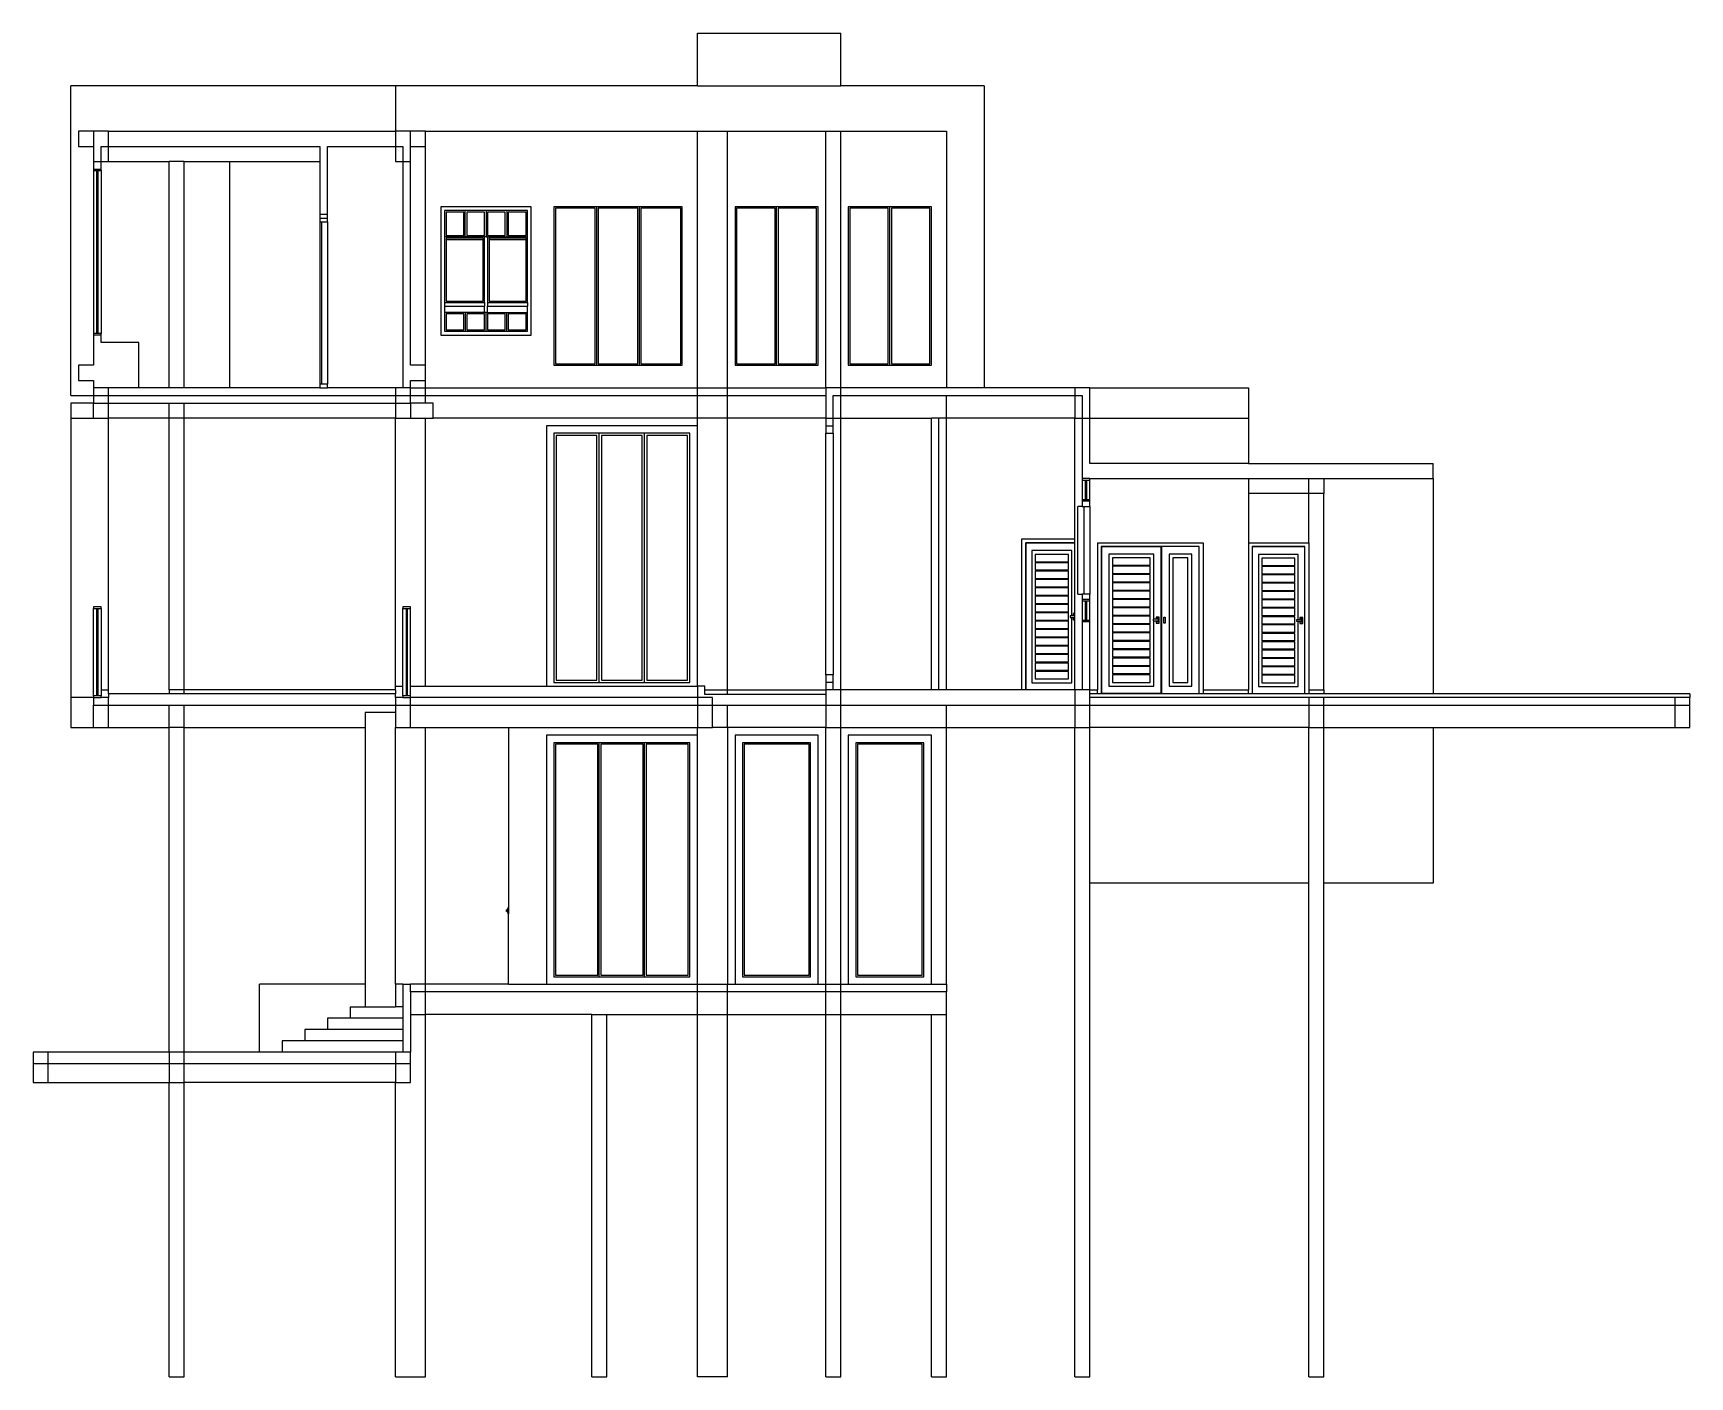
# Model space of a CAD drawing. Extents: x -11.2 to 10.7, y -9.5 to 8.3.
import ezdxf

# ---------------------------------------------------------------- set-up
doc = ezdxf.new("R2010")
doc.units = 0
doc.layers.get('0').update_dxf_attribs({"linetype": 'CONTINUOUS'})
doc.layers.add('SECTIONCUTEDGES', color=7, linetype='CONTINUOUS')

msp = doc.modelspace()

# ---------------------------------------------------------------- linework, layer by layer
for p, q in [((-2.403, 7.561), (-2.403, 8.261)), ((-2.403, 8.261), (-0.503, 8.261)), ((-0.503, 7.561), (-0.503, 8.261)), ((-6.403, 7.561), (-10.703, 7.561)), ((-10.703, 3.461), (-10.703, 7.561)), ((-2.403, 7.561), (-6.403, 7.561)), ((-6.403, 7.561), (-6.403, 6.961)), ((-2.403, 7.561), (-0.503, 7.561)), ((1.397, 7.561), (-0.503, 7.561)), ((1.397, 7.561), (1.397, 3.561)), ((-6.003, 6.961), (-2.403, 6.961)), ((-2.403, 6.961), (-2.003, 6.961)), ((-2.403, 3.561), (-2.403, 6.961)), ((-2.003, 6.961), (-0.703, 6.961)), ((-2.003, 3.561), (-2.003, 6.961)), ((-0.703, 3.561), (-0.703, 6.961)), ((-0.703, 6.961), (-0.503, 6.961)), ((-0.503, 3.561), (-0.503, 6.961)), ((-0.503, 6.961), (0.897, 6.961)), ((0.897, 6.961), (0.897, 3.561)), ((-6.003, 3.861), (-6.003, 6.761)), ((-10.403, 6.441), (-10.403, 4.281)), ((-10.303, 6.441), (-10.303, 4.281)), ((-10.203, 6.561), (-9.403, 6.561)), ((-9.403, 3.561), (-9.403, 6.561)), ((-9.203, 6.561), (-9.403, 6.561)), ((-9.203, 3.561), (-9.203, 6.561)), ((-9.203, 6.561), (-8.603, 6.561)), ((-8.603, 6.561), (-7.403, 6.561)), ((-8.603, 6.561), (-8.603, 3.561)), ((-4.603, 5.961), (-5.803, 5.961)), ((-5.803, 5.961), (-5.803, 4.261)), ((-4.603, 4.261), (-4.603, 5.961)), ((-4.303, 5.961), (-4.303, 3.861)), ((-3.737, 5.961), (-4.303, 5.961)), ((-3.757, 5.941), (-4.283, 5.941)), ((-4.283, 5.941), (-4.283, 3.881)), ((-3.757, 3.881), (-3.757, 5.941)), ((-3.17, 5.961), (-3.737, 5.961)), ((-3.737, 3.861), (-3.737, 5.961)), ((-3.19, 5.941), (-3.717, 5.941)), ((-3.717, 5.941), (-3.717, 3.881)), ((-3.19, 3.881), (-3.19, 5.941)), ((-2.603, 5.961), (-3.17, 5.961)), ((-3.17, 3.861), (-3.17, 5.961)), ((-2.623, 5.941), (-3.15, 5.941)), ((-3.15, 5.941), (-3.15, 3.881)), ((-2.623, 3.881), (-2.623, 5.941)), ((-2.603, 3.861), (-2.603, 5.961)), ((-1.903, 5.961), (-1.903, 3.861)), ((-1.353, 5.961), (-1.903, 5.961)), ((-1.373, 5.941), (-1.883, 5.941)), ((-1.883, 5.941), (-1.883, 3.881)), ((-1.373, 3.881), (-1.373, 5.941)), ((-1.353, 3.861), (-1.353, 5.961)), ((-0.803, 5.961), (-1.353, 5.961)), ((-0.823, 5.941), (-1.333, 5.941)), ((-1.333, 5.941), (-1.333, 3.881)), ((-0.823, 3.881), (-0.823, 5.941)), ((-0.803, 3.861), (-0.803, 5.961)), ((-0.403, 5.961), (-0.403, 3.861)), ((0.147, 5.961), (-0.403, 5.961)), ((0.127, 5.941), (-0.383, 5.941)), ((-0.383, 5.941), (-0.383, 3.881)), ((0.127, 3.881), (0.127, 5.941)), ((0.147, 3.861), (0.147, 5.961)), ((0.697, 5.961), (0.147, 5.961)), ((0.677, 5.941), (0.167, 5.941)), ((0.167, 5.941), (0.167, 3.881)), ((0.677, 3.881), (0.677, 5.941)), ((0.697, 3.861), (0.697, 5.961)), ((-7.403, 5.761), (-7.403, 3.611)), ((-7.303, 5.761), (-7.303, 3.611)), ((-5.753, 5.911), (-5.753, 5.561)), ((-5.478, 5.911), (-5.753, 5.911)), ((-5.498, 5.891), (-5.733, 5.891)), ((-5.733, 5.891), (-5.733, 5.581)), ((-5.498, 5.581), (-5.498, 5.891)), ((-5.478, 5.561), (-5.478, 5.911)), ((-5.203, 5.911), (-5.478, 5.911)), ((-5.223, 5.891), (-5.458, 5.891)), ((-5.458, 5.891), (-5.458, 5.581)), ((-5.223, 5.581), (-5.223, 5.891)), ((-5.203, 5.911), (-5.203, 5.561)), ((-4.928, 5.911), (-5.203, 5.911)), ((-4.948, 5.891), (-5.183, 5.891)), ((-5.183, 5.891), (-5.183, 5.581)), ((-4.948, 5.581), (-4.948, 5.891)), ((-4.653, 5.911), (-4.928, 5.911)), ((-4.928, 5.911), (-4.928, 5.561)), ((-4.673, 5.891), (-4.908, 5.891)), ((-4.908, 5.891), (-4.908, 5.581)), ((-4.673, 5.581), (-4.673, 5.891)), ((-4.653, 5.561), (-4.653, 5.911)), ((-5.478, 5.561), (-5.753, 5.561)), ((-5.753, 5.561), (-5.753, 4.695)), ((-5.733, 5.581), (-5.498, 5.581)), ((-5.243, 5.544), (-5.733, 5.544)), ((-5.733, 5.544), (-5.733, 5.524)), ((-5.243, 5.524), (-5.733, 5.524)), ((-5.733, 5.524), (-5.733, 4.712)), ((-5.223, 5.561), (-5.478, 5.561)), ((-5.458, 5.581), (-5.223, 5.581)), ((-5.243, 5.544), (-5.243, 5.524)), ((-5.243, 4.712), (-5.243, 5.524)), ((-5.203, 5.561), (-5.223, 5.561)), ((-5.223, 4.695), (-5.223, 5.561)), ((-5.203, 5.561), (-5.183, 5.561)), ((-5.183, 5.581), (-4.948, 5.581)), ((-5.183, 5.561), (-4.928, 5.561)), ((-5.183, 5.561), (-5.183, 4.695)), ((-4.673, 5.544), (-5.163, 5.544)), ((-5.163, 5.544), (-5.163, 5.524)), ((-4.673, 5.524), (-5.163, 5.524)), ((-5.163, 5.524), (-5.163, 4.712)), ((-4.928, 5.561), (-4.653, 5.561)), ((-4.908, 5.581), (-4.673, 5.581)), ((-4.673, 5.544), (-4.673, 5.524)), ((-4.673, 4.712), (-4.673, 5.524)), ((-4.653, 4.695), (-4.653, 5.561)), ((-5.753, 4.695), (-5.223, 4.695)), ((-5.753, 4.695), (-5.753, 4.645)), ((-5.753, 4.645), (-5.223, 4.645)), ((-5.753, 4.645), (-5.753, 4.561)), ((-5.733, 4.712), (-5.243, 4.712)), ((-5.223, 4.695), (-5.223, 4.645)), ((-5.223, 4.561), (-5.223, 4.645)), ((-5.183, 4.695), (-4.653, 4.695)), ((-5.183, 4.695), (-5.183, 4.645)), ((-5.183, 4.561), (-5.183, 4.645)), ((-5.183, 4.645), (-4.653, 4.645)), ((-5.163, 4.712), (-4.673, 4.712)), ((-4.653, 4.695), (-4.653, 4.645)), ((-4.653, 4.561), (-4.653, 4.645)), ((-5.753, 4.561), (-5.753, 4.311)), ((-5.478, 4.561), (-5.753, 4.561)), ((-5.498, 4.541), (-5.733, 4.541)), ((-5.733, 4.541), (-5.733, 4.331)), ((-5.498, 4.331), (-5.498, 4.541)), ((-5.478, 4.561), (-5.478, 4.311)), ((-5.223, 4.561), (-5.478, 4.561)), ((-5.223, 4.541), (-5.458, 4.541)), ((-5.458, 4.541), (-5.458, 4.331)), ((-5.203, 4.561), (-5.223, 4.561)), ((-5.223, 4.331), (-5.223, 4.541)), ((-5.203, 4.311), (-5.203, 4.561)), ((-5.203, 4.561), (-5.183, 4.561)), ((-5.183, 4.561), (-4.928, 4.561)), ((-4.948, 4.541), (-5.183, 4.541)), ((-5.183, 4.541), (-5.183, 4.331)), ((-4.948, 4.331), (-4.948, 4.541)), ((-4.928, 4.311), (-4.928, 4.561)), ((-4.928, 4.561), (-4.653, 4.561)), ((-4.673, 4.541), (-4.908, 4.541)), ((-4.908, 4.541), (-4.908, 4.331)), ((-4.673, 4.331), (-4.673, 4.541)), ((-4.653, 4.311), (-4.653, 4.561)), ((-5.803, 4.261), (-4.603, 4.261)), ((-5.753, 4.311), (-5.478, 4.311)), ((-5.733, 4.331), (-5.498, 4.331)), ((-5.478, 4.311), (-5.203, 4.311)), ((-5.458, 4.331), (-5.223, 4.331)), ((-5.203, 4.311), (-4.928, 4.311)), ((-5.183, 4.331), (-4.948, 4.331)), ((-4.928, 4.311), (-4.653, 4.311)), ((-4.908, 4.331), (-4.673, 4.331)), ((-4.303, 3.861), (-3.737, 3.861)), ((-4.283, 3.881), (-3.757, 3.881)), ((-3.737, 3.861), (-3.17, 3.861)), ((-3.717, 3.881), (-3.19, 3.881)), ((-3.17, 3.861), (-2.603, 3.861)), ((-3.15, 3.881), (-2.623, 3.881)), ((-1.903, 3.861), (-1.353, 3.861)), ((-1.883, 3.881), (-1.373, 3.881)), ((-1.353, 3.861), (-0.803, 3.861)), ((-1.333, 3.881), (-0.823, 3.881)), ((-0.403, 3.861), (0.147, 3.861)), ((-0.383, 3.881), (0.127, 3.881)), ((0.147, 3.861), (0.697, 3.861)), ((0.167, 3.881), (0.677, 3.881)), ((-6.203, 3.561), (-6.003, 3.561)), ((-6.003, 3.561), (-6.003, 3.661)), ((-6.003, 3.561), (-2.403, 3.561)), ((-6.003, 3.461), (-6.003, 3.561)), ((-2.403, 3.561), (-2.003, 3.561)), ((-2.403, 3.461), (-2.403, 3.561)), ((-2.003, 3.561), (-0.703, 3.561)), ((-2.003, 3.461), (-2.003, 3.561)), ((2.797, 3.561), (4.897, 3.561)), ((4.897, 3.561), (4.897, 3.161)), ((-10.703, 3.461), (-10.403, 3.461)), ((-9.403, 3.161), (-9.403, 3.361)), ((-9.203, 3.161), (-9.203, 3.361)), ((-6.203, 3.461), (-6.003, 3.461)), ((-6.003, 3.361), (-6.003, 3.461)), ((-6.003, 3.461), (-2.403, 3.461)), ((-2.403, 3.161), (-2.403, 3.461)), ((-2.403, 3.461), (-2.003, 3.461)), ((-2.003, 3.161), (-2.003, 3.461)), ((-2.003, 3.461), (-0.703, 3.461)), ((0.897, 3.161), (0.897, 3.461)), ((-10.703, 3.161), (-10.703, -0.539)), ((-9.403, 3.161), (-10.203, 3.161)), ((-10.203, -0.439), (-10.203, 3.161)), ((-9.203, 3.161), (-9.403, 3.161)), ((-9.403, -0.439), (-9.403, 3.161)), ((-6.403, 3.161), (-9.203, 3.161)), ((-9.203, -0.439), (-9.203, 3.161)), ((-6.403, -0.389), (-6.403, 3.161)), ((-6.003, -0.389), (-6.003, 3.161)), ((-2.403, 3.161), (-5.903, 3.161)), ((-2.003, 3.161), (-2.403, 3.161)), ((-2.403, 3.061), (-2.403, 3.161)), ((-0.703, 3.161), (-2.003, 3.161)), ((-2.003, -0.439), (-2.003, 3.161)), ((-0.503, 3.161), (0.697, 3.161)), ((-0.503, -0.439), (-0.503, 3.161)), ((0.697, -0.439), (0.697, 3.161)), ((0.797, 3.161), (0.697, 3.161)), ((0.797, -0.439), (0.797, 3.161)), ((0.897, 3.161), (0.797, 3.161)), ((0.897, -0.439), (0.897, 3.161)), ((2.597, 3.161), (0.897, 3.161)), ((2.597, 1.561), (2.597, 3.161)), ((2.797, 3.161), (4.897, 3.161)), ((4.897, 3.161), (4.897, 2.561)), ((-4.403, 3.061), (-4.403, -0.389)), ((-2.403, 3.061), (-4.403, 3.061)), ((-4.303, 2.961), (-4.303, -0.339)), ((-3.703, 2.961), (-4.303, 2.961)), ((-3.733, 2.931), (-4.273, 2.931)), ((-4.273, 2.931), (-4.273, -0.309)), ((-3.733, -0.309), (-3.733, 2.931)), ((-3.703, -0.339), (-3.703, 2.961)), ((-3.103, 2.961), (-3.703, 2.961)), ((-3.133, 2.931), (-3.673, 2.931)), ((-3.673, 2.931), (-3.673, -0.309)), ((-3.133, -0.309), (-3.133, 2.931)), ((-2.503, 2.961), (-3.103, 2.961)), ((-3.103, -0.339), (-3.103, 2.961)), ((-2.533, 2.931), (-3.073, 2.931)), ((-3.073, 2.931), (-3.073, -0.309)), ((-2.533, -0.309), (-2.533, 2.931)), ((-2.503, -0.339), (-2.503, 2.961)), ((-2.403, -0.389), (-2.403, 3.061)), ((2.697, 2.341), (2.697, 2.081)), ((2.797, 2.081), (2.797, 2.341)), ((4.897, 2.361), (4.897, 2.161)), ((5.697, 2.161), (5.697, 2.361)), ((5.897, 2.361), (5.897, 2.161)), ((7.347, 2.361), (7.347, -0.489)), ((2.797, 1.991), (2.797, 0.831)), ((5.697, 2.161), (4.897, 2.161)), ((4.897, 2.161), (4.897, 1.511)), ((5.897, 2.161), (5.697, 2.161)), ((5.697, 1.511), (5.697, 2.161)), ((5.897, -0.439), (5.897, 2.161)), ((1.897, -0.439), (1.897, 1.561)), ((1.897, 1.561), (2.597, 1.561)), ((2.597, 1.511), (2.597, 1.561)), ((1.946, 1.506), (1.946, -0.439)), ((1.947, 1.506), (1.946, 1.506)), ((2.597, 1.511), (1.947, 1.511)), ((1.947, 1.511), (1.947, 1.506)), ((2.597, 1.506), (1.947, 1.506)), ((1.947, 1.506), (1.947, -0.439)), ((2.559, 1.406), (2.03, 1.406)), ((2.03, 1.406), (2.03, -0.344)), ((2.074, 1.356), (2.074, 1.255)), ((2.515, 1.356), (2.074, 1.356)), ((2.515, 1.255), (2.515, 1.356)), ((2.559, 0.541), (2.559, 1.406)), ((2.597, 1.506), (2.597, 1.511)), ((2.597, 0.571), (2.597, 1.506)), ((2.897, 1.511), (4.297, 1.511)), ((2.897, 1.511), (2.897, -0.439)), ((2.947, 1.461), (2.947, -0.489)), ((3.747, 1.461), (2.947, 1.461)), ((3.742, 1.456), (2.952, 1.456)), ((2.952, 1.456), (2.952, -0.484)), ((3.647, 1.361), (3.047, 1.361)), ((3.047, 1.361), (3.047, -0.389)), ((3.647, 0.496), (3.647, 1.361)), ((3.742, -0.484), (3.742, 1.456)), ((4.247, 1.461), (3.747, 1.461)), ((3.747, 1.461), (3.747, -0.489)), ((4.147, 1.361), (3.847, 1.361)), ((3.847, 1.361), (3.847, -0.389)), ((4.147, -0.389), (4.147, 1.361)), ((4.247, -0.489), (4.247, 1.461)), ((4.297, 1.511), (4.297, -0.439)), ((4.897, 1.511), (5.697, 1.511)), ((4.897, 1.511), (4.897, -0.439)), ((4.946, 1.456), (4.946, -0.489)), ((4.947, 1.456), (4.946, 1.456)), ((5.647, 1.461), (4.947, 1.461)), ((4.947, 1.461), (4.947, 1.456)), ((5.647, 1.456), (4.947, 1.456)), ((4.947, 1.456), (4.947, -0.489)), ((5.559, 1.356), (5.03, 1.356)), ((5.03, 1.356), (5.03, -0.394)), ((5.559, 0.491), (5.559, 1.356)), ((5.647, 1.456), (5.647, 1.461)), ((5.647, -0.489), (5.647, 1.456)), ((5.697, 1.511), (5.697, -0.439)), ((2.515, 1.255), (2.074, 1.255)), ((2.515, 1.245), (2.074, 1.245)), ((2.074, 1.245), (2.074, 1.145)), ((2.515, 1.145), (2.074, 1.145)), ((2.515, 1.135), (2.074, 1.135)), ((2.074, 1.135), (2.074, 1.034)), ((2.515, 1.145), (2.515, 1.245)), ((2.515, 1.034), (2.515, 1.135)), ((3.097, 1.311), (3.097, 1.21)), ((3.597, 1.311), (3.097, 1.311)), ((3.597, 1.21), (3.097, 1.21)), ((3.597, 1.2), (3.097, 1.2)), ((3.097, 1.2), (3.097, 1.1)), ((3.597, 1.1), (3.097, 1.1)), ((3.597, 1.21), (3.597, 1.311)), ((3.597, 1.1), (3.597, 1.2)), ((3.897, 1.311), (3.897, -0.339)), ((4.097, 1.311), (3.897, 1.311)), ((4.097, -0.339), (4.097, 1.311)), ((5.074, 1.306), (5.074, 1.205)), ((5.515, 1.306), (5.074, 1.306)), ((5.515, 1.205), (5.074, 1.205)), ((5.515, 1.195), (5.074, 1.195)), ((5.074, 1.195), (5.074, 1.095)), ((5.515, 1.205), (5.515, 1.306)), ((5.515, 1.095), (5.515, 1.195)), ((2.515, 1.034), (2.074, 1.034)), ((2.515, 1.024), (2.074, 1.024)), ((2.074, 1.024), (2.074, 0.923)), ((2.515, 0.923), (2.074, 0.923)), ((2.515, 0.913), (2.074, 0.913)), ((2.074, 0.913), (2.074, 0.813)), ((2.515, 0.923), (2.515, 1.024)), ((2.515, 0.813), (2.515, 0.913)), ((3.597, 1.09), (3.097, 1.09)), ((3.097, 1.09), (3.097, 0.989)), ((3.597, 0.989), (3.097, 0.989)), ((3.597, 0.979), (3.097, 0.979)), ((3.097, 0.979), (3.097, 0.878)), ((3.597, 0.878), (3.097, 0.878)), ((3.597, 0.989), (3.597, 1.09)), ((3.597, 0.878), (3.597, 0.979)), ((5.515, 1.095), (5.074, 1.095)), ((5.515, 1.085), (5.074, 1.085)), ((5.074, 1.085), (5.074, 0.984)), ((5.515, 0.984), (5.074, 0.984)), ((5.515, 0.974), (5.074, 0.974)), ((5.074, 0.974), (5.074, 0.873)), ((5.515, 0.984), (5.515, 1.085)), ((5.515, 0.873), (5.515, 0.974)), ((2.515, 0.813), (2.074, 0.813)), ((2.515, 0.803), (2.074, 0.803)), ((2.074, 0.803), (2.074, 0.702)), ((2.515, 0.702), (2.074, 0.702)), ((2.515, 0.692), (2.074, 0.692)), ((2.074, 0.692), (2.074, 0.591)), ((2.515, 0.702), (2.515, 0.803)), ((2.515, 0.591), (2.515, 0.692)), ((2.697, 0.741), (2.697, 0.481)), ((2.797, 0.481), (2.797, 0.741)), ((3.597, 0.868), (3.097, 0.868)), ((3.097, 0.868), (3.097, 0.768)), ((3.597, 0.768), (3.097, 0.768)), ((3.597, 0.758), (3.097, 0.758)), ((3.097, 0.758), (3.097, 0.657)), ((3.597, 0.768), (3.597, 0.868)), ((3.597, 0.657), (3.597, 0.758)), ((5.515, 0.873), (5.074, 0.873)), ((5.515, 0.863), (5.074, 0.863)), ((5.074, 0.863), (5.074, 0.763)), ((5.515, 0.763), (5.074, 0.763)), ((5.515, 0.753), (5.074, 0.753)), ((5.074, 0.753), (5.074, 0.652)), ((5.515, 0.763), (5.515, 0.863)), ((5.515, 0.652), (5.515, 0.753)), ((-10.403, -0.519), (-10.403, 0.641)), ((-10.303, 0.641), (-10.303, -0.439)), ((-6.303, -0.389), (-6.303, 0.641)), ((-6.203, -0.389), (-6.203, 0.641)), ((2.515, 0.591), (2.074, 0.591)), ((2.515, 0.581), (2.074, 0.581)), ((2.074, 0.581), (2.074, 0.481)), ((2.515, 0.481), (2.074, 0.481)), ((2.515, 0.471), (2.074, 0.471)), ((2.074, 0.471), (2.074, 0.37)), ((2.515, 0.481), (2.515, 0.581)), ((2.515, 0.37), (2.515, 0.471)), ((2.537, 0.541), (2.537, 0.521)), ((2.559, 0.541), (2.537, 0.541)), ((2.537, 0.521), (2.559, 0.521)), ((2.577, 0.541), (2.559, 0.541)), ((2.559, -0.344), (2.559, 0.521)), ((2.559, 0.521), (2.577, 0.521)), ((2.577, 0.571), (2.577, 0.541)), ((2.597, 0.571), (2.577, 0.571)), ((2.587, 0.541), (2.577, 0.541)), ((2.577, 0.521), (2.577, 0.491)), ((2.577, 0.521), (2.587, 0.521)), ((2.577, 0.491), (2.597, 0.491)), ((2.587, 0.551), (2.587, 0.541)), ((2.597, 0.551), (2.587, 0.551)), ((2.597, 0.541), (2.587, 0.541)), ((2.587, 0.521), (2.587, 0.511)), ((2.587, 0.521), (2.597, 0.521)), ((2.587, 0.511), (2.597, 0.511)), ((2.597, 0.551), (2.597, 0.571)), ((2.597, 0.541), (2.597, 0.551)), ((2.597, 0.521), (2.597, 0.541)), ((2.597, 0.511), (2.597, 0.521)), ((2.597, 0.491), (2.597, 0.511)), ((2.597, -0.439), (2.597, 0.491)), ((3.597, 0.657), (3.097, 0.657)), ((3.597, 0.647), (3.097, 0.647)), ((3.097, 0.647), (3.097, 0.546)), ((3.597, 0.546), (3.097, 0.546)), ((3.597, 0.536), (3.097, 0.536)), ((3.097, 0.536), (3.097, 0.436)), ((3.597, 0.546), (3.597, 0.647)), ((3.597, 0.436), (3.597, 0.536)), ((3.637, 0.496), (3.637, 0.476)), ((3.647, 0.496), (3.637, 0.496)), ((3.637, 0.476), (3.647, 0.476)), ((3.677, 0.496), (3.647, 0.496)), ((3.647, -0.389), (3.647, 0.476)), ((3.647, 0.476), (3.677, 0.476)), ((3.677, 0.526), (3.677, 0.496)), ((3.717, 0.526), (3.677, 0.526)), ((3.687, 0.496), (3.677, 0.496)), ((3.677, 0.476), (3.677, 0.446)), ((3.677, 0.476), (3.687, 0.476)), ((3.677, 0.446), (3.717, 0.446)), ((3.687, 0.506), (3.687, 0.496)), ((3.707, 0.506), (3.687, 0.506)), ((3.707, 0.496), (3.687, 0.496)), ((3.687, 0.476), (3.687, 0.466)), ((3.687, 0.476), (3.707, 0.476)), ((3.687, 0.466), (3.707, 0.466)), ((3.717, 0.526), (3.697, 0.526)), ((3.707, 0.496), (3.707, 0.506)), ((3.707, 0.476), (3.707, 0.496)), ((3.707, 0.466), (3.707, 0.476)), ((3.717, 0.446), (3.717, 0.526)), ((3.777, 0.446), (3.777, 0.526)), ((3.777, 0.526), (3.797, 0.526)), ((3.797, 0.446), (3.777, 0.446)), ((3.797, 0.526), (3.797, 0.446)), ((5.515, 0.652), (5.074, 0.652)), ((5.515, 0.642), (5.074, 0.642)), ((5.074, 0.642), (5.074, 0.541)), ((5.515, 0.541), (5.074, 0.541)), ((5.515, 0.531), (5.074, 0.531)), ((5.074, 0.531), (5.074, 0.431)), ((5.515, 0.541), (5.515, 0.642)), ((5.515, 0.431), (5.515, 0.531)), ((5.537, 0.491), (5.537, 0.471)), ((5.559, 0.491), (5.537, 0.491)), ((5.537, 0.471), (5.559, 0.471)), ((5.577, 0.491), (5.559, 0.491)), ((5.559, -0.394), (5.559, 0.471)), ((5.559, 0.471), (5.577, 0.471)), ((5.577, 0.521), (5.577, 0.491)), ((5.617, 0.521), (5.577, 0.521)), ((5.587, 0.491), (5.577, 0.491)), ((5.577, 0.471), (5.577, 0.441)), ((5.577, 0.471), (5.587, 0.471)), ((5.577, 0.441), (5.617, 0.441)), ((5.587, 0.501), (5.587, 0.491)), ((5.607, 0.501), (5.587, 0.501)), ((5.607, 0.491), (5.587, 0.491)), ((5.587, 0.471), (5.587, 0.461)), ((5.587, 0.471), (5.607, 0.471)), ((5.587, 0.461), (5.607, 0.461)), ((5.607, 0.491), (5.607, 0.501)), ((5.607, 0.471), (5.607, 0.491)), ((5.607, 0.461), (5.607, 0.471)), ((5.617, 0.441), (5.617, 0.521)), ((2.515, 0.37), (2.074, 0.37)), ((2.515, 0.36), (2.074, 0.36)), ((2.074, 0.36), (2.074, 0.259)), ((2.515, 0.259), (2.074, 0.259)), ((2.515, 0.249), (2.074, 0.249)), ((2.074, 0.249), (2.074, 0.149)), ((2.515, 0.259), (2.515, 0.36)), ((2.515, 0.149), (2.515, 0.249)), ((3.597, 0.436), (3.097, 0.436)), ((3.597, 0.426), (3.097, 0.426)), ((3.097, 0.426), (3.097, 0.325)), ((3.597, 0.325), (3.097, 0.325)), ((3.597, 0.315), (3.097, 0.315)), ((3.097, 0.315), (3.097, 0.214)), ((3.597, 0.325), (3.597, 0.426)), ((3.597, 0.214), (3.597, 0.315)), ((5.515, 0.431), (5.074, 0.431)), ((5.515, 0.421), (5.074, 0.421)), ((5.074, 0.421), (5.074, 0.32)), ((5.515, 0.32), (5.074, 0.32)), ((5.515, 0.31), (5.074, 0.31)), ((5.074, 0.31), (5.074, 0.209)), ((5.515, 0.32), (5.515, 0.421)), ((5.515, 0.209), (5.515, 0.31)), ((2.515, 0.149), (2.074, 0.149)), ((2.515, 0.139), (2.074, 0.139)), ((2.074, 0.139), (2.074, 0.038)), ((2.515, 0.038), (2.074, 0.038)), ((2.515, 0.028), (2.074, 0.028)), ((2.074, 0.028), (2.074, -0.073)), ((2.515, 0.038), (2.515, 0.139)), ((2.515, -0.073), (2.515, 0.028)), ((3.597, 0.214), (3.097, 0.214)), ((3.597, 0.204), (3.097, 0.204)), ((3.097, 0.204), (3.097, 0.104)), ((3.597, 0.104), (3.097, 0.104)), ((3.597, 0.094), (3.097, 0.094)), ((3.097, 0.094), (3.097, -0.007)), ((3.597, 0.104), (3.597, 0.204)), ((3.597, -0.007), (3.597, 0.094)), ((5.515, 0.209), (5.074, 0.209)), ((5.515, 0.199), (5.074, 0.199)), ((5.074, 0.199), (5.074, 0.099)), ((5.515, 0.099), (5.074, 0.099)), ((5.515, 0.089), (5.074, 0.089)), ((5.074, 0.089), (5.074, -0.012)), ((5.515, 0.099), (5.515, 0.199)), ((5.515, -0.012), (5.515, 0.089)), ((2.515, -0.073), (2.074, -0.073)), ((2.515, -0.083), (2.074, -0.083)), ((2.074, -0.083), (2.074, -0.183)), ((2.515, -0.183), (2.074, -0.183)), ((2.515, -0.193), (2.074, -0.193)), ((2.074, -0.193), (2.074, -0.294)), ((2.515, -0.183), (2.515, -0.083)), ((2.515, -0.294), (2.515, -0.193)), ((3.597, -0.007), (3.097, -0.007)), ((3.597, -0.017), (3.097, -0.017)), ((3.097, -0.017), (3.097, -0.118)), ((3.597, -0.118), (3.097, -0.118)), ((3.597, -0.128), (3.097, -0.128)), ((3.097, -0.128), (3.097, -0.228)), ((3.597, -0.118), (3.597, -0.017)), ((3.597, -0.228), (3.597, -0.128)), ((5.515, -0.012), (5.074, -0.012)), ((5.515, -0.022), (5.074, -0.022)), ((5.074, -0.022), (5.074, -0.123)), ((5.515, -0.123), (5.074, -0.123)), ((5.515, -0.133), (5.074, -0.133)), ((5.074, -0.133), (5.074, -0.233)), ((5.515, -0.123), (5.515, -0.022)), ((5.515, -0.233), (5.515, -0.133)), ((-10.303, -0.439), (-10.203, -0.439)), ((-10.303, -0.439), (-10.303, -0.519)), ((-10.203, -0.489), (-10.203, -0.439)), ((-9.403, -0.439), (-9.403, -0.489)), ((-9.203, -0.439), (-9.403, -0.439)), ((-6.403, -0.439), (-9.203, -0.439)), ((-9.203, -0.489), (-9.203, -0.439)), ((-6.403, -0.389), (-6.303, -0.389)), ((-6.403, -0.439), (-6.403, -0.389)), ((-6.403, -0.439), (-6.403, -0.489)), ((-6.303, -0.519), (-6.303, -0.389)), ((-6.203, -0.389), (-6.003, -0.389)), ((-6.203, -0.519), (-6.203, -0.389)), ((-6.003, -0.389), (-4.403, -0.389)), ((-4.403, -0.389), (-2.403, -0.389)), ((-4.303, -0.339), (-3.703, -0.339)), ((-4.273, -0.309), (-3.733, -0.309)), ((-3.703, -0.339), (-3.103, -0.339)), ((-3.673, -0.309), (-3.133, -0.309)), ((-3.103, -0.339), (-2.503, -0.339)), ((-3.073, -0.309), (-2.533, -0.309)), ((-2.303, -0.439), (-2.003, -0.439)), ((-2.003, -0.439), (-0.703, -0.439)), ((-2.003, -0.499), (-2.003, -0.439)), ((2.03, -0.344), (2.559, -0.344)), ((2.074, -0.294), (2.515, -0.294)), ((2.797, -0.439), (2.897, -0.439)), ((2.897, -0.489), (2.897, -0.439)), ((3.047, -0.389), (3.647, -0.389)), ((3.597, -0.228), (3.097, -0.228)), ((3.597, -0.238), (3.097, -0.238)), ((3.097, -0.238), (3.097, -0.339)), ((3.097, -0.339), (3.597, -0.339)), ((3.597, -0.339), (3.597, -0.238)), ((3.847, -0.389), (4.147, -0.389)), ((3.897, -0.339), (4.097, -0.339)), ((4.297, -0.439), (4.897, -0.439)), ((4.297, -0.439), (4.297, -0.489)), ((4.897, -0.489), (4.897, -0.439)), ((5.03, -0.394), (5.559, -0.394)), ((5.515, -0.233), (5.074, -0.233)), ((5.515, -0.243), (5.074, -0.243)), ((5.074, -0.243), (5.074, -0.344)), ((5.074, -0.344), (5.515, -0.344)), ((5.515, -0.344), (5.515, -0.243)), ((5.697, -0.439), (5.697, -0.489)), ((5.697, -0.439), (5.897, -0.439)), ((5.897, -0.439), (5.897, -0.489)), ((-9.403, -0.939), (-9.403, -0.639)), ((-9.203, -0.939), (-9.203, -0.639)), ((-2.403, -0.539), (-6.203, -0.539)), ((-6.203, -0.639), (-2.403, -0.639)), ((-2.003, -0.939), (-2.003, -0.639)), ((0.897, -0.939), (0.897, -0.639)), ((2.897, -0.489), (2.797, -0.489)), ((2.947, -0.489), (2.897, -0.489)), ((3.747, -0.489), (2.947, -0.489)), ((2.952, -0.484), (3.742, -0.484)), ((4.247, -0.489), (3.747, -0.489)), ((4.297, -0.489), (4.247, -0.489)), ((4.897, -0.489), (4.297, -0.489)), ((4.946, -0.489), (4.897, -0.489)), ((4.947, -0.489), (4.946, -0.489)), ((5.647, -0.489), (4.947, -0.489)), ((5.697, -0.489), (5.647, -0.489)), ((5.897, -0.489), (5.697, -0.489)), ((7.347, -0.489), (5.897, -0.489)), ((10.747, -0.489), (7.347, -0.489)), ((10.747, -0.489), (10.747, -0.539)), ((-6.403, -0.739), (-6.803, -0.739)), ((-6.803, -0.739), (-6.803, -0.939)), ((-10.203, -0.939), (-9.403, -0.939)), ((-9.403, -5.239), (-9.403, -0.939)), ((-9.203, -0.939), (-9.403, -0.939)), ((-9.203, -0.939), (-6.803, -0.939)), ((-9.203, -5.239), (-9.203, -0.939)), ((-6.803, -0.939), (-6.803, -4.339)), ((-6.403, -4.339), (-6.403, -0.939)), ((-6.203, -0.939), (-6.003, -0.939)), ((-6.003, -0.939), (-4.903, -0.939)), ((-6.003, -4.339), (-6.003, -0.939)), ((-4.903, -0.939), (-2.403, -0.939)), ((-4.903, -0.939), (-4.903, -3.324)), ((-2.403, -1.039), (-4.403, -1.039)), ((-4.403, -1.039), (-4.403, -4.339)), ((-2.403, -1.039), (-2.403, -0.939)), ((-2.403, -4.339), (-2.403, -1.039)), ((-2.003, -0.939), (-2.203, -0.939)), ((-0.703, -0.939), (-2.003, -0.939)), ((-2.003, -0.939), (-2.003, -4.339)), ((-0.803, -1.039), (-1.903, -1.039)), ((-1.903, -1.039), (-1.903, -4.339)), ((-0.803, -4.339), (-0.803, -1.039)), ((-0.703, -4.339), (-0.703, -0.939)), ((-0.503, -0.939), (0.897, -0.939)), ((-0.503, -4.339), (-0.503, -0.939)), ((0.697, -1.039), (-0.403, -1.039)), ((-0.403, -1.039), (-0.403, -4.339)), ((0.697, -4.339), (0.697, -1.039)), ((0.897, -0.939), (2.597, -0.939)), ((0.897, -4.339), (0.897, -0.939)), ((2.597, -9.539), (2.597, -0.939)), ((2.797, -3.001), (2.797, -0.939)), ((5.697, -0.939), (2.797, -0.939)), ((5.697, -3.001), (5.697, -0.939)), ((5.897, -0.939), (7.347, -0.939)), ((5.897, -3.001), (5.897, -0.939)), ((7.347, -0.939), (7.347, -3.001)), ((7.347, -0.939), (10.547, -0.939)), ((-4.303, -1.139), (-4.303, -4.239)), ((-3.703, -1.139), (-4.303, -1.139)), ((-3.723, -1.159), (-4.283, -1.159)), ((-4.283, -1.159), (-4.283, -4.219)), ((-3.723, -4.219), (-3.723, -1.159)), ((-3.103, -1.139), (-3.703, -1.139)), ((-3.703, -4.239), (-3.703, -1.139)), ((-3.123, -1.159), (-3.683, -1.159)), ((-3.683, -1.159), (-3.683, -4.219)), ((-3.123, -4.219), (-3.123, -1.159)), ((-3.103, -4.239), (-3.103, -1.139)), ((-2.503, -1.139), (-3.103, -1.139)), ((-2.523, -1.159), (-3.083, -1.159)), ((-3.083, -1.159), (-3.083, -4.219)), ((-2.523, -4.219), (-2.523, -1.159)), ((-2.503, -4.239), (-2.503, -1.139)), ((-1.803, -1.139), (-1.803, -4.239)), ((-0.903, -1.139), (-1.803, -1.139)), ((-0.923, -1.159), (-1.783, -1.159)), ((-1.783, -1.159), (-1.783, -4.219)), ((-0.923, -4.219), (-0.923, -1.159)), ((-0.903, -4.239), (-0.903, -1.139)), ((-0.303, -1.139), (-0.303, -4.239)), ((0.597, -1.139), (-0.303, -1.139)), ((0.577, -1.159), (-0.283, -1.159)), ((-0.283, -1.159), (-0.283, -4.219)), ((0.577, -4.219), (0.577, -1.159)), ((0.597, -4.239), (0.597, -1.139)), ((5.697, -3.001), (2.797, -3.001)), ((2.797, -9.539), (2.797, -3.001)), ((5.697, -9.539), (5.697, -3.001)), ((7.347, -3.001), (5.897, -3.001)), ((5.897, -9.539), (5.897, -3.001)), ((-4.933, -3.374), (-4.933, -3.354)), ((-4.923, -3.354), (-4.933, -3.354)), ((-4.923, -3.374), (-4.933, -3.374)), ((-4.913, -3.344), (-4.923, -3.344)), ((-4.923, -3.344), (-4.923, -3.354)), ((-4.923, -3.374), (-4.923, -3.354)), ((-4.923, -3.374), (-4.923, -3.384)), ((-4.913, -3.384), (-4.923, -3.384)), ((-4.913, -3.324), (-4.913, -3.344)), ((-4.903, -3.324), (-4.913, -3.324)), ((-4.913, -3.384), (-4.913, -3.344)), ((-4.913, -3.384), (-4.913, -3.404)), ((-4.903, -3.404), (-4.913, -3.404)), ((-4.903, -3.324), (-4.903, -3.404)), ((-4.903, -4.339), (-4.903, -3.404)), ((-8.203, -5.239), (-8.203, -4.339)), ((-6.803, -4.339), (-8.203, -4.339)), ((-6.803, -4.339), (-6.803, -4.639)), ((-6.303, -4.339), (-6.403, -4.339)), ((-6.403, -4.339), (-6.403, -4.639)), ((-6.303, -4.339), (-6.303, -4.639)), ((-6.303, -4.339), (-6.203, -4.339)), ((-6.203, -4.439), (-6.203, -4.339)), ((-6.003, -4.339), (-6.203, -4.339)), ((-4.903, -4.339), (-6.003, -4.339)), ((-6.003, -4.439), (-6.003, -4.339)), ((-4.903, -4.339), (-4.403, -4.339)), ((-4.403, -4.339), (-2.403, -4.339)), ((-4.303, -4.239), (-3.703, -4.239)), ((-4.283, -4.219), (-3.723, -4.219)), ((-3.703, -4.239), (-3.103, -4.239)), ((-3.683, -4.219), (-3.123, -4.219)), ((-3.103, -4.239), (-2.503, -4.239)), ((-3.083, -4.219), (-2.523, -4.219)), ((-2.403, -4.339), (-2.003, -4.339)), ((-2.403, -4.439), (-2.403, -4.339)), ((-2.003, -4.339), (-1.903, -4.339)), ((-2.003, -4.439), (-2.003, -4.339)), ((-1.903, -4.339), (-0.803, -4.339)), ((-1.803, -4.239), (-0.903, -4.239)), ((-1.783, -4.219), (-0.923, -4.219)), ((-0.803, -4.339), (-0.703, -4.339)), ((-0.703, -4.339), (-0.503, -4.339)), ((-0.703, -4.439), (-0.703, -4.339)), ((-0.503, -4.339), (-0.403, -4.339)), ((-0.503, -4.439), (-0.503, -4.339)), ((-0.403, -4.339), (0.697, -4.339)), ((-0.303, -4.239), (0.597, -4.239)), ((-0.283, -4.219), (0.577, -4.219)), ((0.697, -4.339), (0.897, -4.339)), ((0.897, -4.339), (0.897, -4.439)), ((-6.003, -4.439), (-6.203, -4.439)), ((-6.203, -4.439), (-6.203, -4.739)), ((-6.003, -4.739), (-6.003, -4.439)), ((-2.403, -4.439), (-6.003, -4.439)), ((-2.403, -4.739), (-2.403, -4.439)), ((-2.003, -4.439), (-2.403, -4.439)), ((-2.003, -4.739), (-2.003, -4.439)), ((-0.703, -4.439), (-2.003, -4.439)), ((-0.703, -4.739), (-0.703, -4.439)), ((-0.503, -4.439), (-0.703, -4.439)), ((-0.503, -4.739), (-0.503, -4.439)), ((0.897, -4.439), (-0.503, -4.439)), ((0.897, -4.739), (0.897, -4.439)), ((-7.303, -4.789), (-7.303, -4.939)), ((-7.003, -4.789), (-7.303, -4.789)), ((-7.003, -4.639), (-7.003, -4.789)), ((-7.003, -4.639), (-6.803, -4.639)), ((-6.303, -4.789), (-7.003, -4.789)), ((-6.803, -4.639), (-6.403, -4.639)), ((-6.303, -4.639), (-6.403, -4.639)), ((-6.303, -4.639), (-6.303, -4.789)), ((-6.303, -4.789), (-6.303, -4.939)), ((-6.203, -4.739), (-6.003, -4.739)), ((-6.203, -4.739), (-6.203, -5.239)), ((-6.003, -9.539), (-6.003, -4.739)), ((-3.803, -4.739), (-6.003, -4.739)), ((-3.803, -9.539), (-3.803, -4.739)), ((-3.803, -4.739), (-3.603, -4.739)), ((-3.603, -9.539), (-3.603, -4.739)), ((-3.603, -4.739), (-2.403, -4.739)), ((-2.403, -9.539), (-2.403, -4.739)), ((-2.403, -4.739), (-2.003, -4.739)), ((-2.003, -9.539), (-2.003, -4.739)), ((-2.003, -4.739), (-0.703, -4.739)), ((-0.703, -9.539), (-0.703, -4.739)), ((-0.703, -4.739), (-0.503, -4.739)), ((-0.503, -9.539), (-0.503, -4.739)), ((-0.503, -4.739), (0.697, -4.739)), ((0.697, -9.539), (0.697, -4.739)), ((0.697, -4.739), (0.897, -4.739)), ((0.897, -9.539), (0.897, -4.739)), ((-7.603, -4.939), (-7.603, -5.089)), ((-7.303, -4.939), (-7.603, -4.939)), ((-6.303, -4.939), (-7.303, -4.939)), ((-6.303, -4.939), (-6.303, -5.089)), ((-7.903, -5.089), (-7.903, -5.239)), ((-7.603, -5.089), (-7.903, -5.089)), ((-6.303, -5.089), (-7.603, -5.089)), ((-6.303, -5.089), (-6.303, -5.239)), ((-11.003, -5.639), (-9.403, -5.639)), ((-9.403, -9.539), (-9.403, -5.639)), ((-6.403, -5.639), (-9.203, -5.639)), ((-9.203, -9.539), (-9.203, -5.639)), ((-6.403, -9.539), (-6.403, -5.639)), ((-9.403, -9.539), (-9.203, -9.539)), ((-6.403, -9.539), (-6.003, -9.539)), ((-3.803, -9.539), (-3.603, -9.539)), ((-2.003, -9.539), (-2.403, -9.539)), ((-0.703, -9.539), (-0.503, -9.539)), ((0.697, -9.539), (0.897, -9.539)), ((2.597, -9.539), (2.797, -9.539)), ((5.697, -9.539), (5.897, -9.539))]:
    msp.add_line(p, q)
at = {"layer": 'SECTIONCUTEDGES'}
for p, q in [((-10.603, 6.961), (-10.603, 6.761)), ((-10.403, 6.961), (-10.603, 6.961)), ((-10.203, 6.961), (-10.403, 6.961)), ((-10.403, 6.961), (-10.403, 6.761)), ((-10.203, 6.761), (-10.203, 6.961)), ((-10.203, 6.961), (-6.403, 6.961)), ((-6.203, 6.961), (-6.403, 6.961)), ((-6.403, 6.961), (-6.403, 6.761)), ((-6.203, 6.761), (-6.203, 6.961)), ((-6.003, 6.961), (-6.203, 6.961)), ((-6.003, 6.761), (-6.003, 6.961)), ((-10.603, 6.761), (-10.403, 6.761)), ((-10.403, 6.761), (-10.403, 6.561)), ((-10.303, 6.761), (-10.203, 6.761)), ((-10.303, 6.561), (-10.303, 6.761)), ((-10.203, 6.561), (-10.203, 6.761)), ((-10.203, 6.761), (-7.403, 6.761)), ((-7.403, 6.761), (-7.403, 6.561)), ((-7.303, 5.861), (-7.303, 6.761)), ((-7.303, 6.761), (-6.403, 6.761)), ((-6.403, 6.761), (-6.403, 6.561)), ((-6.403, 6.761), (-6.303, 6.761)), ((-6.303, 6.761), (-6.303, 6.561)), ((-6.203, 6.761), (-6.003, 6.761)), ((-6.203, 6.561), (-6.203, 6.761)), ((-10.403, 6.561), (-10.303, 6.561)), ((-10.403, 6.561), (-10.403, 6.461)), ((-10.403, 6.461), (-10.303, 6.461)), ((-10.403, 6.461), (-10.403, 6.441)), ((-10.403, 6.441), (-10.363, 6.441)), ((-10.363, 6.441), (-10.363, 4.281)), ((-10.363, 6.441), (-10.343, 6.441)), ((-10.343, 6.441), (-10.303, 6.441)), ((-10.343, 4.281), (-10.343, 6.441)), ((-10.303, 6.561), (-10.203, 6.561)), ((-10.303, 6.461), (-10.303, 6.561)), ((-10.303, 6.441), (-10.303, 6.461)), ((-7.403, 6.561), (-7.403, 5.861)), ((-6.403, 6.561), (-6.303, 6.561)), ((-6.303, 6.561), (-6.203, 6.561)), ((-6.303, 6.561), (-6.303, 3.561)), ((-6.203, 3.861), (-6.203, 6.561)), ((-7.403, 5.861), (-7.303, 5.861)), ((-7.403, 5.861), (-7.403, 5.811)), ((-7.403, 5.811), (-7.303, 5.811)), ((-7.403, 5.811), (-7.403, 5.761)), ((-7.403, 5.761), (-7.383, 5.761)), ((-7.383, 5.761), (-7.383, 3.611)), ((-7.383, 5.761), (-7.303, 5.761)), ((-7.303, 5.811), (-7.303, 5.861)), ((-7.303, 5.761), (-7.303, 5.811)), ((-10.403, 4.281), (-10.403, 4.261)), ((-10.363, 4.281), (-10.403, 4.281)), ((-10.303, 4.261), (-10.403, 4.261)), ((-10.403, 4.261), (-10.403, 3.861)), ((-10.343, 4.281), (-10.363, 4.281)), ((-10.303, 4.281), (-10.343, 4.281)), ((-10.303, 4.261), (-10.303, 4.281)), ((-10.303, 4.161), (-10.303, 4.261)), ((-9.803, 4.161), (-10.303, 4.161)), ((-9.803, 3.561), (-9.803, 4.161)), ((-10.403, 3.861), (-10.603, 3.861)), ((-10.603, 3.861), (-10.603, 3.661)), ((-6.003, 3.861), (-6.203, 3.861)), ((-6.003, 3.661), (-6.003, 3.861)), ((-10.603, 3.661), (-10.403, 3.661)), ((-10.403, 3.661), (-10.403, 3.561)), ((-10.203, 3.561), (-10.403, 3.561)), ((-10.403, 3.561), (-10.403, 3.461)), ((-10.203, 3.461), (-10.203, 3.561)), ((-9.803, 3.561), (-10.203, 3.561)), ((-9.403, 3.561), (-9.803, 3.561)), ((-9.203, 3.561), (-9.403, 3.561)), ((-8.603, 3.561), (-9.203, 3.561)), ((-7.403, 3.561), (-8.603, 3.561)), ((-7.403, 3.611), (-7.403, 3.561)), ((-7.383, 3.611), (-7.403, 3.611)), ((-7.403, 3.561), (-7.303, 3.561)), ((-7.303, 3.611), (-7.383, 3.611)), ((-7.303, 3.561), (-7.303, 3.611)), ((-6.403, 3.561), (-7.303, 3.561)), ((-6.303, 3.561), (-6.403, 3.561)), ((-6.403, 3.561), (-6.403, 3.461)), ((-6.203, 3.561), (-6.303, 3.561)), ((-6.203, 3.661), (-6.003, 3.661)), ((-6.203, 3.561), (-6.203, 3.661)), ((-6.203, 3.461), (-6.203, 3.561)), ((-0.503, 3.561), (-0.703, 3.561)), ((-0.703, 3.561), (-0.703, 3.461)), ((0.897, 3.561), (-0.503, 3.561)), ((-0.503, 3.461), (-0.503, 3.561)), ((1.397, 3.561), (0.897, 3.561)), ((2.597, 3.561), (1.397, 3.561)), ((2.797, 3.561), (2.597, 3.561)), ((2.597, 3.561), (2.597, 3.461)), ((2.797, 3.161), (2.797, 3.561)), ((-10.403, 3.361), (-10.703, 3.361)), ((-10.703, 3.361), (-10.703, 3.161)), ((-10.403, 3.461), (-10.403, 3.361)), ((-10.403, 3.461), (-10.203, 3.461)), ((-10.403, 3.161), (-10.403, 3.361)), ((-10.403, 3.361), (-10.203, 3.361)), ((-10.203, 3.361), (-10.203, 3.461)), ((-10.203, 3.461), (-6.403, 3.461)), ((-10.203, 3.361), (-9.403, 3.361)), ((-10.203, 3.161), (-10.203, 3.361)), ((-9.403, 3.361), (-9.203, 3.361)), ((-9.203, 3.361), (-6.403, 3.361)), ((-6.403, 3.461), (-6.403, 3.361)), ((-6.403, 3.461), (-6.203, 3.461)), ((-6.403, 3.361), (-6.403, 3.161)), ((-6.403, 3.361), (-6.203, 3.361)), ((-6.203, 3.361), (-6.203, 3.461)), ((-6.203, 3.361), (-6.203, 3.161)), ((-6.003, 3.361), (-6.203, 3.361)), ((-5.903, 3.361), (-6.003, 3.361)), ((-5.903, 3.161), (-5.903, 3.361)), ((-0.703, 3.461), (-0.703, 3.161)), ((-0.603, 3.161), (-0.603, 3.461)), ((-0.603, 3.461), (-0.503, 3.461)), ((-0.503, 3.161), (-0.503, 3.461)), ((-0.503, 3.461), (0.897, 3.461)), ((0.897, 3.461), (1.397, 3.461)), ((1.397, 3.461), (2.597, 3.461)), ((2.597, 3.461), (2.597, 3.161)), ((2.597, 3.461), (2.697, 3.461)), ((2.697, 3.461), (2.697, 3.161)), ((-10.703, 3.161), (-10.403, 3.161)), ((-10.403, 3.161), (-10.203, 3.161)), ((-6.403, 3.161), (-6.203, 3.161)), ((-6.203, 3.161), (-6.003, 3.161)), ((-6.003, 3.161), (-5.903, 3.161)), ((-0.703, 3.161), (-0.603, 3.161)), ((-0.703, 3.161), (-0.703, 3.061)), ((-0.603, 3.161), (-0.503, 3.161)), ((-0.603, 3.061), (-0.603, 3.161)), ((2.597, 3.161), (2.697, 3.161)), ((2.697, 3.161), (2.797, 3.161)), ((2.697, 3.161), (2.697, 2.361)), ((2.797, 2.561), (2.797, 3.161)), ((-0.703, 3.061), (-0.603, 3.061)), ((-0.703, 3.061), (-0.703, 2.961)), ((-0.703, 2.961), (-0.603, 2.961)), ((-0.703, -0.239), (-0.703, 2.961)), ((-0.603, 2.961), (-0.603, 3.061)), ((-0.603, 2.961), (-0.603, -0.239)), ((4.897, 2.561), (2.797, 2.561)), ((4.897, 2.561), (7.347, 2.561)), ((7.347, 2.361), (7.347, 2.561)), ((2.697, 2.361), (2.697, 2.341)), ((2.797, 2.361), (2.697, 2.361)), ((2.697, 2.341), (2.737, 2.341)), ((2.737, 2.341), (2.737, 2.081)), ((2.737, 2.341), (2.757, 2.341)), ((2.757, 2.341), (2.797, 2.341)), ((2.757, 2.081), (2.757, 2.341)), ((2.797, 2.361), (4.897, 2.361)), ((2.797, 2.341), (2.797, 2.361)), ((4.897, 2.361), (5.697, 2.361)), ((5.697, 2.361), (5.897, 2.361)), ((5.897, 2.361), (7.347, 2.361)), ((2.697, 1.991), (2.637, 1.991)), ((2.637, 0.831), (2.637, 1.991)), ((2.697, 2.081), (2.697, 2.061)), ((2.737, 2.081), (2.697, 2.081)), ((2.697, 2.061), (2.697, 1.991)), ((2.797, 2.061), (2.697, 2.061)), ((2.697, 1.991), (2.717, 1.991)), ((2.717, 1.991), (2.797, 1.991)), ((2.717, 1.991), (2.717, 0.831)), ((2.757, 2.081), (2.737, 2.081)), ((2.797, 2.081), (2.757, 2.081)), ((2.797, 2.061), (2.797, 2.081)), ((2.797, 1.991), (2.797, 2.061)), ((-10.403, 0.661), (-10.403, 0.641)), ((-10.303, 0.661), (-10.403, 0.661)), ((-10.303, 0.641), (-10.303, 0.661)), ((-6.203, 0.661), (-6.303, 0.661)), ((-6.303, 0.661), (-6.303, 0.641)), ((-6.203, 0.641), (-6.203, 0.661)), ((2.637, 0.831), (2.697, 0.831)), ((2.697, 0.831), (2.697, 0.761)), ((2.717, 0.831), (2.697, 0.831)), ((2.697, 0.761), (2.797, 0.761)), ((2.697, 0.761), (2.697, 0.741)), ((2.697, 0.741), (2.737, 0.741)), ((2.797, 0.831), (2.717, 0.831)), ((2.737, 0.741), (2.737, 0.481)), ((2.737, 0.741), (2.757, 0.741)), ((2.757, 0.741), (2.797, 0.741)), ((2.757, 0.481), (2.757, 0.741)), ((2.797, 0.761), (2.797, 0.831)), ((2.797, 0.741), (2.797, 0.761)), ((-10.403, 0.641), (-10.363, 0.641)), ((-10.363, 0.641), (-10.363, -0.519)), ((-10.363, 0.641), (-10.343, 0.641)), ((-10.343, 0.641), (-10.303, 0.641)), ((-10.343, -0.519), (-10.343, 0.641)), ((-6.303, 0.641), (-6.263, 0.641)), ((-6.263, 0.641), (-6.263, -0.519)), ((-6.263, 0.641), (-6.243, 0.641)), ((-6.243, -0.519), (-6.243, 0.641)), ((-6.243, 0.641), (-6.203, 0.641)), ((2.697, 0.481), (2.697, 0.461)), ((2.737, 0.481), (2.697, 0.481)), ((2.697, 0.461), (2.697, -0.439)), ((2.797, 0.461), (2.697, 0.461)), ((2.757, 0.481), (2.737, 0.481)), ((2.797, 0.481), (2.757, 0.481)), ((2.797, 0.461), (2.797, 0.481)), ((2.797, -0.439), (2.797, 0.461)), ((-2.303, -0.389), (-2.403, -0.389)), ((-2.403, -0.389), (-2.403, -0.539)), ((-2.303, -0.439), (-2.303, -0.389)), ((-2.303, -0.499), (-2.303, -0.439)), ((-0.703, -0.239), (-0.703, -0.339)), ((-0.603, -0.239), (-0.703, -0.239)), ((-0.603, -0.339), (-0.703, -0.339)), ((-0.703, -0.339), (-0.703, -0.439)), ((-0.703, -0.439), (-0.703, -0.499)), ((-0.603, -0.439), (-0.703, -0.439)), ((-0.603, -0.339), (-0.603, -0.239)), ((-0.603, -0.439), (-0.603, -0.339)), ((-0.503, -0.439), (-0.603, -0.439)), ((0.697, -0.439), (-0.503, -0.439)), ((-0.503, -0.639), (-0.503, -0.439)), ((0.797, -0.439), (0.697, -0.439)), ((0.897, -0.439), (0.797, -0.439)), ((1.897, -0.439), (0.897, -0.439)), ((1.946, -0.439), (1.897, -0.439)), ((1.947, -0.439), (1.946, -0.439)), ((2.597, -0.439), (1.947, -0.439)), ((2.597, -0.439), (2.597, -0.639)), ((2.697, -0.439), (2.597, -0.439)), ((2.797, -0.439), (2.697, -0.439)), ((2.797, -0.489), (2.797, -0.439)), ((-10.403, -0.539), (-10.703, -0.539)), ((-10.703, -0.539), (-10.703, -0.939)), ((-10.403, -0.519), (-10.403, -0.539)), ((-10.363, -0.519), (-10.403, -0.519)), ((-10.403, -0.539), (-10.303, -0.539)), ((-10.403, -0.539), (-10.403, -0.639)), ((-10.403, -0.939), (-10.403, -0.639)), ((-10.403, -0.639), (-10.203, -0.639)), ((-10.343, -0.519), (-10.363, -0.519)), ((-10.303, -0.519), (-10.343, -0.519)), ((-10.303, -0.539), (-10.303, -0.519)), ((-10.203, -0.539), (-10.303, -0.539)), ((-10.203, -0.489), (-10.203, -0.539)), ((-9.403, -0.489), (-10.203, -0.489)), ((-10.203, -0.639), (-10.203, -0.539)), ((-10.203, -0.939), (-10.203, -0.639)), ((-10.203, -0.639), (-9.403, -0.639)), ((-9.203, -0.489), (-9.403, -0.489)), ((-9.403, -0.639), (-9.203, -0.639)), ((-6.403, -0.489), (-9.203, -0.489)), ((-9.203, -0.639), (-6.403, -0.639)), ((-6.403, -0.539), (-6.403, -0.489)), ((-6.303, -0.539), (-6.403, -0.539)), ((-6.403, -0.539), (-6.403, -0.639)), ((-6.403, -0.639), (-6.403, -0.739)), ((-6.403, -0.639), (-6.203, -0.639)), ((-6.263, -0.519), (-6.303, -0.519)), ((-6.303, -0.519), (-6.303, -0.539)), ((-6.303, -0.539), (-6.203, -0.539)), ((-6.243, -0.519), (-6.263, -0.519)), ((-6.203, -0.519), (-6.243, -0.519)), ((-6.203, -0.539), (-6.203, -0.519)), ((-6.203, -0.639), (-6.203, -0.539)), ((-6.203, -0.939), (-6.203, -0.639)), ((-2.203, -0.539), (-2.403, -0.539)), ((-2.403, -0.539), (-2.403, -0.639)), ((-2.403, -0.639), (-2.403, -0.939)), ((-2.403, -0.639), (-2.203, -0.639)), ((-2.003, -0.499), (-2.303, -0.499)), ((-2.203, -0.639), (-2.203, -0.539)), ((-2.203, -0.639), (-2.003, -0.639)), ((-2.203, -0.939), (-2.203, -0.639)), ((-0.703, -0.499), (-2.003, -0.499)), ((-2.003, -0.639), (-0.703, -0.639)), ((-0.703, -0.499), (-0.703, -0.639)), ((-0.703, -0.639), (-0.703, -0.939)), ((-0.703, -0.639), (-0.503, -0.639)), ((-0.503, -0.639), (0.897, -0.639)), ((-0.503, -0.939), (-0.503, -0.639)), ((0.897, -0.639), (2.597, -0.639)), ((2.597, -0.639), (2.597, -0.939)), ((2.597, -0.639), (2.797, -0.639)), ((2.797, -0.539), (2.797, -0.489)), ((5.697, -0.539), (2.797, -0.539)), ((2.797, -0.639), (2.797, -0.539)), ((2.797, -0.939), (2.797, -0.639)), ((2.797, -0.639), (5.697, -0.639)), ((5.897, -0.539), (5.697, -0.539)), ((5.697, -0.539), (5.697, -0.639)), ((5.697, -0.639), (5.697, -0.939)), ((5.697, -0.639), (5.897, -0.639)), ((5.897, -0.639), (5.897, -0.539)), ((10.547, -0.539), (5.897, -0.539)), ((5.897, -0.939), (5.897, -0.639)), ((5.897, -0.639), (10.547, -0.639)), ((10.747, -0.539), (10.547, -0.539)), ((10.547, -0.539), (10.547, -0.639)), ((10.547, -0.639), (10.547, -0.939)), ((10.547, -0.639), (10.747, -0.639)), ((10.747, -0.639), (10.747, -0.539)), ((10.747, -0.939), (10.747, -0.639)), ((-6.403, -0.739), (-6.403, -0.939)), ((-10.703, -0.939), (-10.403, -0.939)), ((-10.403, -0.939), (-10.203, -0.939)), ((-6.403, -0.939), (-6.203, -0.939)), ((-2.403, -0.939), (-2.203, -0.939)), ((-0.703, -0.939), (-0.503, -0.939)), ((2.597, -0.939), (2.797, -0.939)), ((5.697, -0.939), (5.897, -0.939)), ((10.547, -0.939), (10.747, -0.939)), ((-11.003, -5.239), (-11.203, -5.239)), ((-11.203, -5.239), (-11.203, -5.389)), ((-9.403, -5.239), (-11.003, -5.239)), ((-11.003, -5.389), (-11.003, -5.239)), ((-9.203, -5.239), (-9.403, -5.239)), ((-9.403, -5.239), (-9.403, -5.389)), ((-8.203, -5.239), (-9.203, -5.239)), ((-9.203, -5.389), (-9.203, -5.239)), ((-7.903, -5.239), (-8.203, -5.239)), ((-6.403, -5.239), (-7.903, -5.239)), ((-6.303, -5.239), (-6.403, -5.239)), ((-6.403, -5.239), (-6.403, -5.389)), ((-6.203, -5.239), (-6.303, -5.239)), ((-6.203, -5.389), (-6.203, -5.239)), ((-11.203, -5.389), (-11.203, -5.639)), ((-11.203, -5.389), (-11.003, -5.389)), ((-11.003, -5.639), (-11.003, -5.389)), ((-11.003, -5.389), (-9.403, -5.389)), ((-9.403, -5.389), (-9.403, -5.639)), ((-9.403, -5.389), (-9.203, -5.389)), ((-9.203, -5.639), (-9.203, -5.389)), ((-9.203, -5.389), (-6.403, -5.389)), ((-6.403, -5.389), (-6.403, -5.639)), ((-6.403, -5.389), (-6.203, -5.389)), ((-6.203, -5.639), (-6.203, -5.389)), ((-11.203, -5.639), (-11.003, -5.639)), ((-9.403, -5.639), (-9.203, -5.639)), ((-6.403, -5.639), (-6.203, -5.639))]:
    msp.add_line(p, q, dxfattribs=at)

doc.saveas('drawing.dxf')
